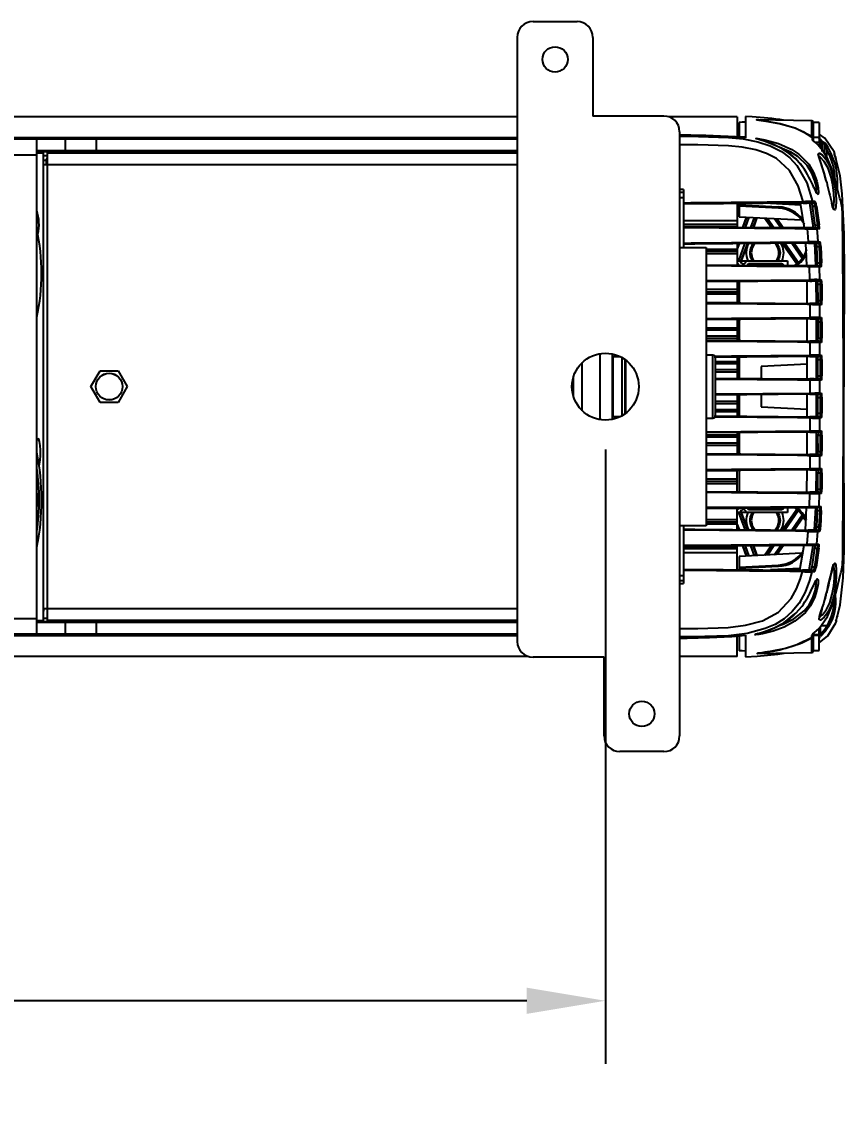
# Model space of a CAD drawing. Header units: inches. Extents: x 2.5 to 102.3, y 2 to 82.2.
# Drawn here: x 74.38 to 80.92, y 36.52 to 45.11 of the extents above; entities that cross this region are included whole.
import ezdxf

# ---------------------------------------------------------------- set-up
doc = ezdxf.new("R2010")
doc.units = ezdxf.units.IN
doc.header["$MEASUREMENT"] = 0
doc.layers.add('DIM', color=1, linetype='Continuous')
doc.styles.add('Arial', font='arial.ttf')
doc.dimstyles.new('ETC EU Metric & ANSI.50 Stacked', dxfattribs={"dimscale": 2.666667, "dimtxt": 0.5, "dimasz": 0.625, "dimexe": 0.5, "dimexo": 0.5, "dimgap": 0.166667, "dimtad": 0, "dimtih": 1, "dimtoh": 1, "dimdec": 0, "dimlfac": 25.4, "dimzin": 4, "dimdsep": 46, "dimtxsty": 'Arial', "dimcen": 0.25, "dimadec": 0, "dimazin": 0, "dimtfac": 0.75, "dimtdec": 0, "dimtofl": 0, "dimtmove": 0, "dimatfit": 3, "dimfxl": 1, "dimtolj": 1, "dimtzin": 0, "dimarcsym": 0})

# ---------------------------------------------------------------- blocks, each defined once
blk = doc.blocks.new('*D2')
at = {"layer": 'Defpoints', "color": 0, "transparency": 16777216}
for p in [(4.4161, 42.2129), (79.0207, 42.2129), (79.0207, 37.3334)]:
    blk.add_point(p, dxfattribs=at)
at = {"layer": 'DIM', "color": 0, "lineweight": -2, "transparency": 16777216}
for p, q in [((4.4161, 41.7129), (4.4161, 36.8334)), ((79.0207, 41.7129), (79.0207, 36.8334)), ((5.0411, 37.3334), (40.2535, 37.3334)), ((78.3957, 37.3334), (43.1834, 37.3334))]:
    blk.add_line(p, q, dxfattribs=at)
at = {"layer": 'DIM', "color": 0, "transparency": 16777216}
for points in [[(5.0411, 37.4376), (5.0411, 37.2293), (4.4161, 37.3334)], [(78.3957, 37.4376), (78.3957, 37.2293), (79.0207, 37.3334)]]:
    blk.add_solid(points, dxfattribs=at)
at = {"layer": 'DIM', "color": 0, "transparency": 16777216, "char_height": 0.5, "attachment_point": 5, "style": 'Arial'}
for s, insert in [('\\A1;1895mm', (41.7184, 37.7554)), ('\\A1;[74.60"]', (41.7184, 36.8463))]:
    blk.add_mtext(s, dxfattribs=dict(at, insert=insert))

msp = doc.modelspace()

# ---------------------------------------------------------------- linework, layer by layer
for p, q in [((78.4457, 45.1129), (78.7957, 45.1129)), ((78.3207, 44.9879), (78.3207, 40.1879)), ((78.9207, 44.9879), (78.9207, 44.3629)), ((78.3207, 44.3564), (5.0308, 44.3564)), ((79.4852, 44.3629), (78.9207, 44.3629)), ((80.0684, 44.3564), (79.5248, 44.3564)), ((80.0684, 44.3564), (80.0684, 44.1927)), ((80.1334, 44.3595), (80.1334, 44.1886)), ((80.1866, 44.3559), (80.1334, 44.3595)), ((80.0834, 44.3125), (80.0834, 44.1936)), ((80.6604, 44.3256), (80.2272, 44.3331)), ((80.6604, 44.2031), (80.6604, 44.3256)), ((80.6702, 44.3156), (80.6702, 44.1682)), ((80.72, 44.3103), (80.6702, 44.3103)), ((80.72, 44.3103), (80.72, 44.1206)), ((5.1161, 44.1927), (78.3207, 44.1927)), ((78.3207, 44.1827), (5.1161, 44.1827)), ((78.3207, 44.1779), (5.1161, 44.1779)), ((74.7315, 44.0879), (74.7315, 44.1779)), ((74.9777, 44.0879), (74.9777, 44.1779)), ((79.6102, 44.2379), (79.6102, 39.4379)), ((80.1334, 44.1886), (80.0834, 44.1946)), ((80.1334, 44.1945), (80.0905, 44.1937)), ((80.72, 44.192), (80.6702, 44.192)), ((80.73, 44.1809), (80.7174, 44.1905)), ((80.73, 44.1074), (80.73, 44.1809)), ((74.5034, 40.2499), (74.5034, 44.1759)), ((80.72, 44.1519), (80.6896, 44.1519)), ((80.72, 44.1602), (80.73, 44.1597)), ((80.73, 44.1396), (80.72, 44.1401)), ((80.72, 44.1336), (80.73, 44.1331)), ((80.7405, 44.1656), (80.7405, 44.081)), ((80.759, 44.1457), (80.759, 44.0674)), ((80.7772, 44.0997), (80.7772, 44.0347)), ((8.9334, 44.0559), (74.5034, 44.0559)), ((74.5034, 44.0704), (74.5567, 44.0704)), ((74.504, 44.0816), (78.2184, 44.0816)), ((74.5073, 44.0879), (78.3207, 44.0879)), ((74.5567, 40.3554), (74.5567, 44.0704)), ((74.5875, 44.0479), (74.5567, 44.0479)), ((74.5776, 44.0104), (74.5567, 44.0104)), ((74.5875, 44.0229), (74.5776, 44.0229)), ((74.5776, 44.0229), (74.5776, 43.9761)), ((74.5875, 40.3554), (74.5875, 44.0704)), ((74.5875, 44.0704), (78.3207, 44.0704)), ((78.2184, 44.0816), (78.2184, 44.0704)), ((78.2184, 44.0811), (78.3207, 44.0811)), ((78.2554, 44.0711), (78.2184, 44.0711)), ((78.2554, 44.0754), (78.3184, 44.0754)), ((78.2554, 44.0704), (78.2554, 44.0754)), ((78.3184, 44.0754), (78.3184, 44.0704)), ((78.3207, 44.0711), (78.3184, 44.0711)), ((78.3207, 43.9761), (74.5567, 43.9761)), ((80.7787, 43.8371), (80.773, 43.8582)), ((79.6414, 43.7782), (79.6102, 43.7782)), ((79.6414, 43.7545), (79.6102, 43.7545)), ((79.6414, 43.7782), (79.6414, 43.3183)), ((79.6414, 43.7129), (79.6102, 43.7129)), ((80.591, 43.6716), (79.6414, 43.6633)), ((80.0684, 43.667), (80.0684, 43.4789)), ((80.0834, 43.6671), (80.0834, 43.5629)), ((80.3313, 43.6693), (80.572, 43.6567)), ((80.6014, 43.4742), (80.5697, 43.6714)), ((80.6604, 43.6706), (80.642, 43.6703)), ((80.642, 43.6703), (80.672, 43.4749)), ((80.6599, 43.6722), (80.6574, 43.6722)), ((80.6784, 43.6709), (80.6604, 43.6706)), ((80.67, 43.6828), (80.6697, 43.6844)), ((80.0834, 43.6571), (80.3969, 43.6407)), ((80.3965, 43.6307), (80.0834, 43.6471)), ((80.6877, 43.4968), (80.6667, 43.6456)), ((80.6667, 43.6456), (80.6883, 43.6456)), ((80.7089, 43.4968), (80.6883, 43.6456)), ((80.6979, 43.6467), (80.7186, 43.4972)), ((79.6414, 43.5329), (80.0684, 43.5329)), ((79.6414, 43.5029), (80.0684, 43.5029)), ((80.0834, 43.5629), (80.5788, 43.5369)), ((80.1115, 43.4785), (80.1411, 43.5599)), ((80.1149, 43.4785), (80.1444, 43.5597)), ((80.1601, 43.5589), (80.1308, 43.4783)), ((80.1771, 43.4779), (80.2057, 43.5565)), ((80.2213, 43.5557), (80.193, 43.4778)), ((80.2247, 43.5555), (80.1964, 43.4778)), ((80.3371, 43.4765), (80.284, 43.5524)), ((80.3411, 43.4765), (80.2881, 43.5522)), ((80.3071, 43.5512), (80.3595, 43.4763)), ((80.4131, 43.4759), (80.3624, 43.5483)), ((80.3814, 43.5473), (80.4315, 43.4757)), ((80.3854, 43.5471), (80.4354, 43.4757)), ((80.6877, 43.4968), (80.7089, 43.4968)), ((80.0684, 43.4829), (79.6414, 43.4829)), ((79.7235, 43.4818), (79.6414, 43.4825)), ((79.7235, 43.4818), (80.3094, 43.4768)), ((80.6248, 43.4741), (80.3094, 43.4768)), ((80.672, 43.4749), (80.6934, 43.4745)), ((80.6909, 43.4735), (80.6934, 43.4734)), ((80.6934, 43.4745), (80.7098, 43.4742)), ((80.7033, 43.4644), (80.7032, 43.4655)), ((80.7195, 43.4652), (80.7032, 43.4655)), ((79.6102, 43.3183), (79.8207, 43.3183)), ((79.8207, 43.3183), (79.8207, 41.1075)), ((80.083, 43.3471), (80.0684, 43.307)), ((80.0684, 43.3469), (80.0684, 43.1789)), ((80.0806, 43.2129), (80.1296, 43.3475)), ((80.1456, 43.3476), (80.0966, 43.2129)), ((80.149, 43.3476), (80.1, 43.2129)), ((80.5403, 43.1864), (80.4257, 43.35)), ((80.5428, 43.1884), (80.4296, 43.3501)), ((80.4478, 43.3502), (80.5541, 43.1983)), ((80.584, 43.2318), (80.5008, 43.3507)), ((80.5189, 43.3508), (80.5931, 43.2449)), ((80.5228, 43.3509), (80.595, 43.2478)), ((80.6198, 43.1741), (80.6118, 43.3517)), ((80.7017, 43.3515), (80.6821, 43.3512)), ((80.6821, 43.3512), (80.69, 43.1744)), ((80.7015, 43.3525), (80.6992, 43.3524)), ((80.7057, 43.197), (80.7006, 43.3262)), ((80.7006, 43.3262), (80.7216, 43.3262)), ((80.7172, 43.3518), (80.7017, 43.3515)), ((80.7116, 43.3622), (80.7115, 43.3631)), ((80.7266, 43.197), (80.7216, 43.3262)), ((80.7314, 43.3262), (80.7364, 43.1968)), ((79.8207, 43.3054), (80.0684, 43.3054)), ((79.8207, 43.2887), (80.0684, 43.2887)), ((80.0684, 43.2687), (79.8207, 43.2687)), ((79.8207, 43.181), (80.3265, 43.1766)), ((80.0684, 43.2129), (80.4684, 43.2129)), ((80.0739, 43.1879), (80.0684, 43.1879)), ((80.0817, 43.1788), (80.0739, 43.1879)), ((80.1569, 43.1879), (80.1484, 43.1782)), ((80.4184, 43.1879), (80.1569, 43.1879)), ((80.642, 43.1739), (80.3265, 43.1766)), ((80.4684, 43.2129), (80.4684, 43.1754)), ((80.6446, 43.0623), (80.6424, 43.1644)), ((80.69, 43.1744), (80.7106, 43.174)), ((80.7057, 43.197), (80.7266, 43.197)), ((80.7082, 43.1733), (80.7105, 43.1733)), ((80.7106, 43.174), (80.7254, 43.1738)), ((80.7181, 43.1636), (80.7203, 43.0627)), ((80.7204, 43.1636), (80.7204, 43.1643)), ((80.7226, 43.062), (80.7226, 43.0627)), ((80.6442, 43.0519), (79.8207, 43.0448)), ((79.8207, 42.9864), (80.0684, 42.9864)), ((80.0684, 43.0469), (80.0684, 42.8788)), ((80.0834, 43.0471), (80.0834, 42.8787)), ((80.6241, 42.874), (80.6225, 43.0518)), ((80.7127, 43.0518), (80.6927, 43.0515)), ((80.6927, 43.0515), (80.6942, 42.8743)), ((80.7098, 42.8974), (80.7089, 43.0266)), ((80.7089, 43.0266), (80.7298, 43.0266)), ((80.7126, 43.0525), (80.7104, 43.0525)), ((80.7271, 43.0521), (80.7127, 43.0518)), ((80.7306, 42.8973), (80.7298, 43.0266)), ((80.7396, 43.0263), (80.7404, 42.897)), ((79.8207, 42.9664), (80.0684, 42.9664)), ((80.0684, 42.9464), (79.8207, 42.9464)), ((80.7098, 42.8974), (80.7306, 42.8973)), ((79.8207, 42.8821), (80.0684, 42.8821)), ((79.8207, 42.881), (80.6459, 42.8739)), ((80.6465, 42.7622), (80.6463, 42.8642)), ((80.6942, 42.8743), (80.7145, 42.8739)), ((80.7122, 42.8733), (80.7144, 42.8732)), ((80.7145, 42.8739), (80.7287, 42.8737)), ((80.7221, 42.8633), (80.7222, 42.7625)), ((80.7243, 42.8633), (80.7243, 42.864)), ((80.6461, 42.7519), (79.8207, 42.7448)), ((80.0684, 42.7466), (80.0684, 42.5802)), ((80.0834, 42.7471), (80.0834, 42.5787)), ((80.6242, 42.574), (80.6243, 42.7518)), ((80.6945, 42.7515), (80.6944, 42.5743)), ((80.7147, 42.7519), (80.6945, 42.7515)), ((80.7097, 42.5977), (80.7099, 42.727)), ((80.7099, 42.727), (80.7307, 42.727)), ((80.7146, 42.7526), (80.7123, 42.7525)), ((80.7286, 42.7521), (80.7147, 42.7519)), ((80.7222, 42.7625), (80.7245, 42.7626)), ((80.7245, 42.7619), (80.7245, 42.7626)), ((80.7245, 42.7619), (80.7384, 42.7621)), ((80.7305, 42.5977), (80.7307, 42.727)), ((80.7405, 42.7267), (80.7403, 42.5975)), ((79.8207, 42.6804), (80.0684, 42.6804)), ((80.0684, 42.6604), (79.8207, 42.6604)), ((79.8207, 42.6154), (80.0684, 42.6154)), ((80.0684, 42.5954), (79.8207, 42.5954)), ((79.8207, 42.581), (80.646, 42.5739)), ((80.6944, 42.5743), (80.7146, 42.5739)), ((80.7097, 42.5977), (80.7305, 42.5977)), ((80.7123, 42.5733), (80.7145, 42.5732)), ((80.7146, 42.5739), (80.7285, 42.5737)), ((80.7244, 42.5632), (80.7244, 42.5639)), ((79.0783, 41.9537), (79.0783, 42.4721)), ((79.8738, 42.463), (79.8207, 42.4639)), ((79.8738, 41.9628), (79.8738, 42.463)), ((80.7244, 42.4619), (80.7244, 42.4626)), ((78.837, 42.0212), (78.837, 42.4046)), ((78.9795, 41.9754), (78.9795, 42.4504)), ((79.0783, 42.4137), (79.0803, 42.4137)), ((79.0803, 42.3937), (79.0783, 42.3937)), ((79.0803, 42.4504), (79.0803, 41.9754)), ((79.1394, 42.4504), (79.0803, 42.4504)), ((79.1505, 42.4445), (79.1505, 41.9813)), ((79.177, 41.9983), (79.177, 42.4275)), ((79.1834, 42.0031), (79.1834, 42.4227)), ((80.646, 42.4519), (79.8929, 42.4454)), ((79.8934, 42.443), (79.8934, 41.9828)), ((79.8934, 42.4137), (80.0684, 42.4137)), ((80.0684, 42.3937), (79.8934, 42.3937)), ((80.0684, 42.446), (80.0684, 42.279)), ((80.0834, 42.4471), (80.0834, 42.2787)), ((80.6241, 42.3921), (80.2584, 42.3729)), ((80.2584, 42.3729), (80.2584, 42.2786)), ((80.6241, 42.274), (80.6241, 42.4518)), ((80.6943, 42.4515), (80.6942, 42.2743)), ((80.7145, 42.4519), (80.6943, 42.4515)), ((80.7094, 42.2981), (80.7095, 42.4274)), ((80.7095, 42.4274), (80.7303, 42.4274)), ((80.7144, 42.4526), (80.7122, 42.4525)), ((80.7283, 42.4521), (80.7145, 42.4519)), ((80.7302, 42.2981), (80.7303, 42.4274)), ((80.7401, 42.4272), (80.74, 42.298)), ((80.9158, 41.977), (80.9163, 42.4388)), ((74.9339, 42.2129), (75.0061, 42.3379)), ((75.0061, 42.3379), (75.1504, 42.3379)), ((75.1504, 42.3379), (75.2226, 42.2129)), ((78.7668, 42.1353), (78.7668, 42.2905)), ((79.0783, 42.3487), (79.0803, 42.3487)), ((79.0803, 42.3287), (79.0783, 42.3287)), ((79.8934, 42.3487), (80.0684, 42.3487)), ((80.0684, 42.3287), (79.8934, 42.3287)), ((80.7094, 42.2981), (80.7302, 42.2981)), ((75.0061, 42.0879), (74.9339, 42.2129)), ((75.2226, 42.2129), (75.1504, 42.0879)), ((79.0803, 42.2487), (79.0783, 42.2487)), ((79.8934, 42.2804), (80.6459, 42.2739)), ((80.6463, 42.162), (80.6463, 42.2639)), ((80.6942, 42.2743), (80.7144, 42.2739)), ((80.7122, 42.2733), (80.7144, 42.2732)), ((80.7144, 42.2739), (80.7282, 42.2737)), ((80.7221, 42.2633), (80.7221, 42.1626)), ((80.7243, 42.2632), (80.7243, 42.2639)), ((79.0783, 42.1771), (79.0803, 42.1771)), ((79.8934, 42.1554), (80.6463, 42.162)), ((80.6459, 42.152), (79.8934, 42.1454)), ((80.0684, 42.1469), (80.0684, 41.9796)), ((80.0834, 42.1471), (80.0834, 41.9787)), ((80.2584, 42.1484), (80.2584, 42.0529)), ((80.6241, 41.9739), (80.6241, 42.1519)), ((80.7144, 42.152), (80.6942, 42.1516)), ((80.6942, 42.1516), (80.6943, 41.9744)), ((80.7094, 42.0016), (80.7094, 42.1278)), ((80.7094, 42.1278), (80.7302, 42.1278)), ((80.7144, 42.1527), (80.7122, 42.1526)), ((80.7282, 42.1522), (80.7144, 42.152)), ((80.7243, 42.162), (80.7243, 42.1627)), ((80.7302, 42.0016), (80.7302, 42.1278)), ((80.74, 42.1279), (80.7401, 42.0018)), ((75.1504, 42.0879), (75.0061, 42.0879)), ((79.0783, 42.0971), (79.0803, 42.0971)), ((79.0803, 42.0771), (79.0783, 42.0771)), ((79.0783, 42.0321), (79.0803, 42.0321)), ((79.8934, 42.0971), (80.0684, 42.0971)), ((80.0684, 42.0771), (79.8934, 42.0771)), ((79.8934, 42.0321), (80.0684, 42.0321)), ((80.2584, 42.0529), (80.6241, 42.0337)), ((79.0803, 42.0121), (79.0783, 42.0121)), ((79.0803, 41.9754), (79.1394, 41.9754)), ((79.8207, 41.9619), (79.8738, 41.9628)), ((79.893, 41.9804), (80.6459, 41.9738)), ((80.0684, 42.0121), (79.8934, 42.0121)), ((80.6464, 41.8617), (80.6464, 41.9637)), ((80.6943, 41.9744), (80.708, 41.9773)), ((80.6943, 41.9744), (80.7145, 41.9741)), ((80.708, 41.9773), (80.7283, 41.9769)), ((80.7094, 42.0016), (80.7302, 42.0016)), ((80.7122, 41.9732), (80.7144, 41.9731)), ((80.7145, 41.9741), (80.7283, 41.9769)), ((80.7221, 41.9632), (80.7221, 41.8625)), ((80.7243, 41.9631), (80.7243, 41.9641)), ((79.8207, 41.8546), (80.6464, 41.8617)), ((80.7244, 41.8618), (80.7244, 41.8626)), ((80.646, 41.8519), (79.8207, 41.8448)), ((79.8207, 41.8304), (80.0684, 41.8304)), ((80.0684, 41.8104), (79.8207, 41.8104)), ((80.0684, 41.8457), (80.0684, 41.6791)), ((80.0834, 41.8471), (80.0834, 41.6787)), ((80.6242, 41.674), (80.6242, 41.8518)), ((80.7145, 41.8519), (80.6943, 41.8515)), ((80.6943, 41.8515), (80.6943, 41.6743)), ((80.7097, 41.6988), (80.7096, 41.8281)), ((80.7096, 41.8281), (80.7304, 41.8281)), ((80.7144, 41.8526), (80.7122, 41.8525)), ((80.7284, 41.8521), (80.7145, 41.8519)), ((80.7305, 41.6988), (80.7304, 41.8281)), ((80.7402, 41.8283), (80.7403, 41.6991)), ((79.8207, 41.7654), (80.0684, 41.7654)), ((80.0684, 41.7454), (79.8207, 41.7454)), ((80.7097, 41.6988), (80.7305, 41.6988)), ((79.8207, 41.681), (80.646, 41.6739)), ((80.6461, 41.5616), (80.6464, 41.6636)), ((80.6943, 41.6743), (80.7145, 41.6739)), ((80.7122, 41.6733), (80.7144, 41.6732)), ((80.7145, 41.6739), (80.7284, 41.6737)), ((80.7221, 41.6633), (80.7218, 41.5625)), ((80.7244, 41.6632), (80.7244, 41.6639)), ((80.6457, 41.5519), (79.8207, 41.5448)), ((80.0684, 41.5437), (79.8207, 41.5437)), ((80.0684, 41.3789), (80.0684, 41.547)), ((80.0834, 41.5471), (80.0834, 41.3787)), ((80.6219, 41.374), (80.6238, 41.5518)), ((80.694, 41.5515), (80.6921, 41.3744)), ((80.7143, 41.5518), (80.694, 41.5515)), ((80.7084, 41.3992), (80.7094, 41.5284)), ((80.7094, 41.5284), (80.7303, 41.5285)), ((80.7142, 41.5526), (80.7119, 41.5525)), ((80.7284, 41.5521), (80.7143, 41.5518)), ((80.7241, 41.5618), (80.7241, 41.5625)), ((80.7292, 41.3992), (80.7303, 41.5285)), ((80.7401, 41.5287), (80.739, 41.3994)), ((79.8207, 41.4794), (80.0684, 41.4794)), ((80.0684, 41.4594), (79.8207, 41.4594)), ((80.0684, 41.4394), (79.8207, 41.4394)), ((79.8207, 41.381), (80.6435, 41.3739)), ((80.6414, 41.2614), (80.644, 41.3635)), ((80.6921, 41.3744), (80.7121, 41.374)), ((80.7084, 41.3992), (80.7292, 41.3992)), ((80.7097, 41.3733), (80.712, 41.3733)), ((80.7121, 41.374), (80.7265, 41.3737)), ((80.7196, 41.3631), (80.7171, 41.2621)), ((80.722, 41.3631), (80.722, 41.3638)), ((80.7171, 41.2621), (80.7194, 41.2622)), ((80.7194, 41.2614), (80.7194, 41.2622)), ((79.8207, 41.2448), (80.641, 41.2519)), ((80.0684, 41.0785), (80.0684, 41.2469)), ((80.0684, 41.2379), (80.0739, 41.2379)), ((80.4684, 41.2129), (80.0684, 41.2129)), ((80.0739, 41.2379), (80.082, 41.247)), ((80.1297, 41.078), (80.0806, 41.2129)), ((80.0966, 41.2129), (80.1457, 41.0778)), ((80.1, 41.2129), (80.1491, 41.0778)), ((80.1487, 41.2476), (80.1569, 41.2379)), ((80.1569, 41.2379), (80.4184, 41.2379)), ((80.4255, 41.0754), (80.5403, 41.2394)), ((80.4293, 41.0753), (80.5428, 41.2374)), ((80.5541, 41.2275), (80.4475, 41.0752)), ((80.4684, 41.2504), (80.4684, 41.2129)), ((80.5005, 41.0747), (80.584, 41.194)), ((80.5931, 41.1809), (80.5187, 41.0746)), ((80.595, 41.178), (80.5225, 41.0745)), ((80.6097, 41.0737), (80.6188, 41.2517)), ((80.689, 41.2514), (80.6801, 41.0742)), ((80.7096, 41.2517), (80.689, 41.2514)), ((80.6991, 41.0992), (80.7047, 41.2288)), ((80.7047, 41.2288), (80.7256, 41.2288)), ((80.7095, 41.2525), (80.7072, 41.2525)), ((80.7245, 41.252), (80.7096, 41.2517)), ((80.72, 41.0992), (80.7256, 41.2288)), ((80.7354, 41.2289), (80.7298, 41.0992)), ((79.8207, 41.1075), (79.6102, 41.1075)), ((79.6414, 41.1075), (79.6414, 40.6476)), ((79.8207, 41.1571), (80.0684, 41.1571)), ((80.0684, 41.1371), (79.8207, 41.1371)), ((80.0684, 41.1204), (79.8207, 41.1204)), ((80.0684, 41.1188), (80.0831, 41.0784)), ((80.6991, 41.0992), (80.72, 41.0992)), ((80.6801, 41.0742), (80.6996, 41.0739)), ((80.697, 41.073), (80.6995, 41.0729)), ((80.6996, 41.0739), (80.7154, 41.0736)), ((80.7094, 41.0622), (80.7095, 41.0631)), ((79.7206, 40.9443), (79.6414, 40.9436)), ((79.6414, 40.9429), (80.0684, 40.9429)), ((80.0684, 40.9229), (79.6414, 40.9229)), ((79.7206, 40.9443), (80.6219, 40.9521)), ((80.0684, 40.7588), (80.0684, 40.9473)), ((80.1411, 40.8659), (80.1114, 40.9477)), ((80.1444, 40.8661), (80.1147, 40.9477)), ((80.1306, 40.9478), (80.1601, 40.8669)), ((80.2057, 40.8693), (80.177, 40.9482)), ((80.1928, 40.9484), (80.2213, 40.8701)), ((80.1962, 40.9484), (80.2247, 40.8703)), ((80.284, 40.8734), (80.3374, 40.9497)), ((80.2881, 40.8736), (80.3413, 40.9497)), ((80.3597, 40.9498), (80.3071, 40.8746)), ((80.3624, 40.8775), (80.4134, 40.9503)), ((80.4318, 40.9505), (80.3814, 40.8785)), ((80.4357, 40.9505), (80.3854, 40.8787)), ((80.5642, 40.7544), (80.5984, 40.952)), ((80.669, 40.9513), (80.6368, 40.7557)), ((80.663, 40.7802), (80.6853, 40.9294)), ((80.6906, 40.9517), (80.669, 40.9513)), ((80.6846, 40.7802), (80.7064, 40.9294)), ((80.6853, 40.9294), (80.7064, 40.9294)), ((80.6906, 40.9528), (80.688, 40.9527)), ((80.7075, 40.952), (80.6906, 40.9517)), ((80.7162, 40.9289), (80.6942, 40.779)), ((80.7003, 40.9606), (80.7004, 40.9617)), ((80.7003, 40.9606), (80.7172, 40.9609)), ((80.0684, 40.8929), (79.6414, 40.8929)), ((80.5788, 40.8889), (80.0834, 40.8629)), ((80.0834, 40.8629), (80.0834, 40.7587)), ((79.6414, 40.7625), (80.5854, 40.7543)), ((80.0834, 40.7787), (80.3965, 40.7951)), ((80.3969, 40.7851), (80.0834, 40.7687)), ((80.5667, 40.7688), (80.3313, 40.7565)), ((80.6368, 40.7557), (80.6551, 40.7554)), ((80.6519, 40.7537), (80.6546, 40.7536)), ((80.6551, 40.7554), (80.6743, 40.755)), ((80.663, 40.7802), (80.6846, 40.7802)), ((80.6643, 40.7413), (80.6647, 40.743)), ((79.6102, 40.7129), (79.6414, 40.7129)), ((79.6102, 40.6713), (79.6414, 40.6713)), ((79.6102, 40.6476), (79.6414, 40.6476)), ((74.5567, 40.4496), (78.3207, 40.4496)), ((74.5567, 40.427), (74.5601, 40.4304)), ((74.5601, 40.4304), (74.5601, 40.4496)), ((8.9334, 40.3699), (74.5034, 40.3699)), ((74.5034, 40.3554), (74.5567, 40.3554)), ((78.2184, 40.3441), (74.504, 40.3441)), ((78.3207, 40.3379), (74.5073, 40.3379)), ((74.5567, 40.3729), (74.5875, 40.3729)), ((78.3207, 40.3554), (74.5875, 40.3554)), ((74.7315, 40.2479), (74.7315, 40.3379)), ((74.9777, 40.2479), (74.9777, 40.3379)), ((78.2184, 40.3554), (78.2184, 40.3441)), ((78.2184, 40.3547), (78.2554, 40.3547)), ((78.2554, 40.3447), (78.2184, 40.3447)), ((78.2554, 40.3554), (78.2554, 40.3379)), ((78.3184, 40.3554), (78.3184, 40.3379)), ((78.3184, 40.3547), (78.3207, 40.3547)), ((78.3207, 40.3447), (78.3184, 40.3447)), ((80.7812, 40.3132), (80.7405, 40.3131)), ((5.1161, 40.2479), (78.3207, 40.2479)), ((5.1161, 40.2431), (78.3207, 40.2431)), ((78.3207, 40.2331), (5.1161, 40.2331)), ((80.0684, 40.0694), (80.0684, 40.2331)), ((80.0834, 40.2319), (80.1334, 40.2383)), ((80.0834, 40.2319), (80.0834, 40.1132)), ((80.1334, 40.2383), (80.1334, 40.0659)), ((80.6602, 40.2158), (80.6602, 40.2368)), ((80.6672, 40.2432), (80.72, 40.2432)), ((80.6702, 40.2531), (80.6702, 40.1102)), ((80.72, 40.2368), (80.6702, 40.2368)), ((80.72, 40.1154), (80.72, 40.2925)), ((80.73, 40.2834), (80.72, 40.2829)), ((80.72, 40.2816), (80.73, 40.2821)), ((80.73, 40.2623), (80.72, 40.2618)), ((80.73, 40.2263), (80.73, 40.3074)), ((80.6604, 40.2145), (80.5863, 40.1778)), ((80.588, 40.186), (80.588, 40.1887)), ((80.6604, 40.1002), (80.6604, 40.2145)), ((80.72, 40.2145), (80.73, 40.2227)), ((78.4061, 40.0694), (5.1161, 40.0694)), ((79.0102, 40.0629), (78.4457, 40.0629)), ((79.0102, 39.4379), (79.0102, 40.0629)), ((80.0684, 40.0694), (79.6102, 40.0694)), ((80.1334, 40.0659), (80.2256, 40.0721)), ((80.2322, 40.0928), (80.6604, 40.1002)), ((80.6702, 40.1154), (80.72, 40.1154)), ((79.4852, 39.3129), (79.1352, 39.3129))]:
    msp.add_line(p, q)
at = {"flags": 128}
for points in [[(80.1334, 44.3133), (80.1084, 44.3129), (80.0834, 44.3125)], [(80.6659, 44.192), (80.664, 44.1934), (80.597, 44.2348), (80.5253, 44.266), (80.4078, 44.3002), (80.2893, 44.3223), (80.2387, 44.3298), (80.2269, 44.3317), (80.2228, 44.3325), (80.2221, 44.333), (80.2242, 44.3332), (80.2255, 44.3332), (80.2267, 44.3332)], [(80.2266, 44.3331), (80.2263, 44.3331), (80.225, 44.3331), (80.2229, 44.333), (80.2236, 44.3325), (80.2277, 44.3317), (80.2396, 44.3298), (80.2952, 44.3218), (80.412, 44.3005), (80.5283, 44.2679), (80.6604, 44.2031)], [(79.6102, 44.2023), (79.682, 44.2017), (79.9995, 44.1919), (80.1163, 44.1804), (80.2314, 44.158), (80.3283, 44.1263), (80.419, 44.0803), (80.4853, 44.0304), (80.5423, 43.97), (80.6221, 43.8309), (80.667, 43.6844)], [(80.0906, 44.1937), (80.1084, 44.194), (80.1334, 44.1944)], [(80.2149, 44.1847), (80.2149, 44.1847), (80.2189, 44.1849), (80.2323, 44.1836), (80.2873, 44.1743), (80.3946, 44.145), (80.5009, 44.097), (80.5581, 44.0586), (80.6356, 43.9795), (80.6745, 43.9134), (80.6991, 43.8462), (80.7104, 43.793), (80.7132, 43.7565), (80.7096, 43.7401)], [(80.5901, 43.9561), (80.5894, 43.957), (80.5308, 44.0244), (80.4766, 44.0699), (80.4185, 44.1069), (80.2767, 44.1656), (80.2477, 44.174), (80.2231, 44.181), (80.2162, 44.1834), (80.2149, 44.1847)], [(80.5895, 43.9571), (80.5701, 43.9819), (80.529, 44.0261), (80.4813, 44.0665), (80.4256, 44.103), (80.3616, 44.1347), (80.2899, 44.1615), (80.2557, 44.1718), (80.233, 44.1782), (80.2219, 44.1815), (80.2195, 44.1823), (80.2195, 44.1824)], [(80.6702, 44.198), (80.67, 44.199), (80.6694, 44.2), (80.6685, 44.2008), (80.6673, 44.2016), (80.6658, 44.2022), (80.6641, 44.2027), (80.6623, 44.203), (80.6604, 44.2031)], [(80.8368, 44.0788), (80.7648, 44.1866), (80.72, 44.2192)], [(80.5914, 43.6825), (80.5525, 43.8091), (80.4841, 43.9304), (80.3808, 44.0243), (80.3011, 44.0654), (80.2158, 44.0937), (80.1081, 44.1151), (79.9987, 44.126), (79.7559, 44.134), (79.6102, 44.1353)], [(80.6958, 43.7535), (80.699, 43.7667), (80.6964, 43.8003), (80.6854, 43.849), (80.6615, 43.9102), (80.6238, 43.9699), (80.5488, 44.0411), (80.4932, 44.0757), (80.4128, 44.1093)], [(80.7076, 44.1348), (80.6933, 44.1488), (80.6662, 44.1716)], [(80.8905, 43.6882), (80.8831, 43.7071), (80.874, 43.7399), (80.8512, 43.8327), (80.8352, 43.8915), (80.8142, 43.9556), (80.7867, 44.0203), (80.7503, 44.0829), (80.7076, 44.1348)], [(80.7546, 44.1492), (80.7502, 44.1546), (80.7405, 44.1656)], [(80.7546, 44.1492), (80.7544, 44.1551), (80.7543, 44.1585)], [(80.759, 44.1368), (80.7579, 44.1434), (80.7546, 44.1492)], [(80.8286, 43.6319), (80.8305, 43.6316), (80.8362, 43.6531), (80.8383, 43.6945), (80.8358, 43.7512), (80.8275, 43.8168), (80.8144, 43.8772), (80.7896, 43.9478), (80.7577, 44.0028), (80.7293, 44.033), (80.7101, 44.044)], [(80.773, 43.8582), (80.7591, 43.9095), (80.7368, 43.9789), (80.7179, 44.0331), (80.712, 44.059), (80.7123, 44.0628), (80.7205, 44.067)], [(80.7735, 43.8583), (80.7729, 43.8606), (80.7587, 43.9118), (80.7437, 43.9596), (80.7296, 44.0007), (80.7202, 44.0283), (80.7157, 44.0453), (80.7151, 44.0511), (80.7149, 44.0508)], [(80.7205, 44.067), (80.7218, 44.0677), (80.7416, 44.0551), (80.7707, 44.0213), (80.8034, 43.9606), (80.8287, 43.8833), (80.842, 43.8178), (80.8503, 43.7468), (80.8529, 43.6856), (80.8508, 43.6411), (80.8451, 43.618), (80.8441, 43.6182)], [(80.8383, 44.0665), (80.8407, 44.0661), (80.8417, 44.066)], [(80.8397, 44.0607), (80.8396, 44.0618), (80.8383, 44.0665)], [(80.8514, 44.0256), (80.8498, 44.0302), (80.8448, 44.045), (80.8413, 44.055), (80.8398, 44.0598), (80.8394, 44.0612), (80.8395, 44.0611)], [(80.9163, 42.4388), (80.9164, 42.4682), (80.919, 43.1069), (80.918, 43.426), (80.9026, 43.7445), (80.8853, 43.8868), (80.8513, 44.0256)], [(79.6414, 43.6742), (79.7005, 43.6747), (80.02, 43.6775), (80.5914, 43.6825)], [(80.667, 43.6844), (80.6682, 43.6844), (80.6697, 43.6844)], [(80.8441, 43.6182), (80.8365, 43.6192), (80.8255, 43.6451), (80.8186, 43.6708)], [(80.8333, 43.6271), (80.8338, 43.6268), (80.8312, 43.6316), (80.8259, 43.6457), (80.8186, 43.6707)], [(80.6252, 43.4648), (80.6053, 43.4649), (80.5254, 43.4656), (80.2058, 43.4684), (79.6414, 43.4733)], [(80.6336, 43.3624), (80.6278, 43.4379), (80.6252, 43.4648)], [(80.7008, 43.4645), (80.7031, 43.4398), (80.7091, 43.3631)], [(80.7033, 43.4644), (80.7021, 43.4644), (80.7008, 43.4645)], [(79.6414, 43.3539), (79.7017, 43.3544), (80.0213, 43.3571), (80.6336, 43.3624)], [(80.6331, 43.3518), (79.7319, 43.344), (79.6414, 43.3432)], [(80.2063, 43.3489), (80.1857, 43.3152), (80.1782, 43.2754)], [(80.3829, 43.3497), (80.4014, 43.3165), (80.4086, 43.2754)], [(80.4384, 43.2754), (80.4311, 43.3218), (80.4178, 43.3514)], [(80.7091, 43.3631), (80.7101, 43.3631), (80.7115, 43.3631)], [(80.7116, 43.3622), (80.7127, 43.3622), (80.7172, 43.3623), (80.727, 43.3624)], [(80.1782, 43.2754), (80.1857, 43.2356), (80.1976, 43.2129)], [(80.4086, 43.2754), (80.4014, 43.2343), (80.3911, 43.2129)], [(80.4248, 43.2129), (80.4311, 43.229), (80.4384, 43.2754)], [(80.6424, 43.1644), (80.6224, 43.1646), (80.223, 43.168), (79.8207, 43.1715)], [(80.7204, 43.1636), (80.7194, 43.1636), (80.7181, 43.1636)], [(80.7352, 43.1641), (80.734, 43.1641), (80.7293, 43.1642), (80.7204, 43.1643)], [(79.8207, 43.0552), (80.0221, 43.0569), (80.6446, 43.0623)], [(80.7203, 43.0627), (80.7213, 43.0627), (80.7226, 43.0627)], [(80.7226, 43.062), (80.7236, 43.062), (80.7279, 43.0621), (80.737, 43.0622)], [(80.6463, 42.8642), (80.6264, 42.8644), (80.2269, 42.8678), (79.8207, 42.8713)], [(80.7243, 42.8633), (80.7233, 42.8633), (80.7221, 42.8633)], [(80.7385, 42.8637), (80.7373, 42.8638), (80.7328, 42.8638), (80.7243, 42.864)], [(79.8207, 42.755), (80.0226, 42.7568), (80.6465, 42.7622)], [(80.6465, 42.5641), (80.6265, 42.5642), (80.5466, 42.5649), (80.227, 42.5677), (79.8207, 42.5712)], [(80.6464, 42.462), (80.6464, 42.4666), (80.6465, 42.5641)], [(80.7222, 42.5633), (80.7221, 42.4657), (80.7221, 42.4625)], [(80.7244, 42.5632), (80.7234, 42.5633), (80.7222, 42.5633)], [(80.7383, 42.5637), (80.7371, 42.5637), (80.7327, 42.5638), (80.7244, 42.5639)], [(78.9795, 42.4504), (78.9801, 42.4699), (78.9805, 42.4753)], [(79.0803, 42.4504), (79.0796, 42.4699), (79.0795, 42.4718)], [(79.8886, 42.4555), (80.0229, 42.4566), (80.6464, 42.462)], [(80.7221, 42.4625), (80.7231, 42.4625), (80.7244, 42.4626)], [(80.7244, 42.4619), (80.7254, 42.4619), (80.7294, 42.4619), (80.7381, 42.4621)], [(80.6463, 42.2639), (80.6264, 42.2641), (80.5465, 42.2648), (80.2269, 42.2675), (79.8934, 42.2704)], [(80.7243, 42.2632), (80.7233, 42.2633), (80.7221, 42.2633)], [(80.738, 42.2637), (80.7369, 42.2637), (80.7325, 42.2638), (80.7243, 42.2639)], [(80.7221, 42.1626), (80.723, 42.1626), (80.7243, 42.1627)], [(80.7243, 42.162), (80.7253, 42.162), (80.7293, 42.162), (80.738, 42.1622)], [(78.9805, 41.9505), (78.9801, 41.9559), (78.9795, 41.9754)], [(79.0795, 41.954), (79.0796, 41.9559), (79.0803, 41.9754)], [(80.6464, 41.9637), (80.6264, 41.9638), (80.5465, 41.9645), (80.227, 41.9673), (79.8888, 41.9703)], [(80.7243, 41.9631), (80.7233, 41.9632), (80.7221, 41.9632)], [(80.8638, 40.3908), (80.8844, 40.4788), (80.9105, 40.6937), (80.918, 40.9108), (80.9181, 41.1281), (80.9161, 41.7669), (80.9158, 41.977)], [(80.7221, 41.8625), (80.7231, 41.8625), (80.7244, 41.8626)], [(80.7244, 41.8618), (80.7254, 41.8619), (80.7294, 41.8619), (80.7382, 41.8621)], [(74.5231, 41.5901), (74.5249, 41.5971), (74.5297, 41.6277), (74.5323, 41.6662), (74.5323, 41.7076), (74.5297, 41.7461), (74.5249, 41.7767), (74.5185, 41.7951), (74.5113, 41.7989), (74.5044, 41.7876), (74.5034, 41.7845)], [(80.6464, 41.6636), (80.6264, 41.6638), (80.5466, 41.6645), (80.227, 41.6672), (79.8207, 41.6708)], [(80.7244, 41.6632), (80.7234, 41.6632), (80.7221, 41.6633)], [(80.7382, 41.6637), (80.7371, 41.6637), (80.7326, 41.6638), (80.7244, 41.6639)], [(79.8207, 41.5545), (80.0224, 41.5562), (80.6461, 41.5616)], [(80.7218, 41.5625), (80.7228, 41.5625), (80.7241, 41.5625)], [(80.7241, 41.5618), (80.7251, 41.5618), (80.7293, 41.5619), (80.7382, 41.562)], [(80.644, 41.3635), (80.624, 41.3636), (80.5441, 41.3643), (80.2246, 41.3671), (79.8207, 41.3706)], [(80.722, 41.3631), (80.7209, 41.3631), (80.7196, 41.3631)], [(80.7363, 41.3636), (80.7351, 41.3636), (80.7305, 41.3637), (80.722, 41.3638)], [(79.8207, 41.2543), (80.0218, 41.256), (80.6414, 41.2614)], [(80.7194, 41.2614), (80.7205, 41.2614), (80.7248, 41.2615), (80.7343, 41.2617)], [(80.1976, 41.2129), (80.1857, 41.1902), (80.1782, 41.1504)], [(80.3911, 41.2129), (80.4014, 41.1915), (80.4086, 41.1504)], [(80.4384, 41.1504), (80.4311, 41.1968), (80.4248, 41.2129)], [(80.1782, 41.1504), (80.1857, 41.1106), (80.2066, 41.0765)], [(80.4086, 41.1504), (80.4014, 41.1093), (80.3817, 41.0746)], [(80.4176, 41.0742), (80.4311, 41.104), (80.4384, 41.1504)], [(79.6414, 41.0822), (79.7298, 41.0815), (80.631, 41.0736)], [(80.6314, 41.063), (80.6115, 41.0631), (80.5316, 41.0638), (80.212, 41.0666), (79.6414, 41.0716)], [(80.6223, 40.9614), (80.6227, 40.9649), (80.6314, 41.063)], [(80.7069, 41.0622), (80.6979, 40.9617), (80.6979, 40.9616)], [(80.7094, 41.0622), (80.7083, 41.0622), (80.7069, 41.0622)], [(80.7252, 41.0629), (80.7239, 41.0629), (80.7188, 41.063), (80.7095, 41.0631)], [(79.6414, 40.9528), (79.7013, 40.9534), (80.0209, 40.9562), (80.6223, 40.9614)], [(80.6979, 40.9616), (80.699, 40.9617), (80.7004, 40.9617)], [(79.6102, 40.2904), (79.7551, 40.2916), (79.9969, 40.2999), (80.1344, 40.3164), (80.2678, 40.3525), (80.3965, 40.4216), (80.4974, 40.5284), (80.5398, 40.6057), (80.5707, 40.6886), (80.5858, 40.7434)], [(80.6615, 40.7413), (80.6426, 40.6724), (80.6074, 40.5795), (80.5591, 40.493), (80.5046, 40.4259), (80.4397, 40.3687), (80.3682, 40.3242), (80.2911, 40.2902), (80.1467, 40.2517), (79.998, 40.2341), (79.719, 40.2249), (79.6102, 40.224)], [(80.5858, 40.7434), (80.5658, 40.7435), (80.4859, 40.7442), (80.1664, 40.747), (79.6414, 40.7516)], [(80.6643, 40.7413), (80.663, 40.7413), (80.6615, 40.7413)], [(80.7159, 40.3825), (80.7179, 40.3817), (80.7466, 40.4009), (80.7776, 40.4411), (80.8037, 40.496), (80.8231, 40.5629), (80.8347, 40.6308), (80.8399, 40.6947), (80.84, 40.7477), (80.836, 40.7831), (80.829, 40.7959)], [(80.7812, 40.5887), (80.7915, 40.6334), (80.8076, 40.7054), (80.8215, 40.7626), (80.8334, 40.7989), (80.8433, 40.8104), (80.8506, 40.7961), (80.8546, 40.758), (80.8545, 40.7009), (80.8492, 40.6318), (80.8375, 40.5583), (80.8177, 40.4853), (80.7911, 40.4248), (80.7592, 40.38), (80.7297, 40.3582), (80.7191, 40.3625), (80.7215, 40.3852), (80.7334, 40.4232), (80.752, 40.4806), (80.7727, 40.5548), (80.7812, 40.5887)], [(80.7079, 40.6806), (80.7104, 40.6772), (80.7101, 40.6452), (80.7015, 40.595), (80.6825, 40.5345), (80.6512, 40.4724), (80.6103, 40.4188), (80.5264, 40.3484), (80.4417, 40.3028), (80.3537, 40.2706), (80.27, 40.25), (80.2399, 40.2446), (80.2145, 40.2413), (80.2078, 40.2411), (80.2067, 40.242)], [(80.3943, 40.3127), (80.4341, 40.3262), (80.518, 40.3679), (80.5994, 40.4313), (80.6389, 40.4796), (80.6692, 40.5357), (80.6877, 40.5909), (80.696, 40.637), (80.6962, 40.6665), (80.6906, 40.6736)], [(80.6616, 40.6058), (80.672, 40.6277), (80.6916, 40.6691), (80.7041, 40.6859), (80.7079, 40.6806)], [(80.6619, 40.6056), (80.6712, 40.6255), (80.6849, 40.655), (80.6935, 40.6714), (80.6972, 40.6767), (80.6967, 40.6764)], [(80.7183, 40.291), (80.7853, 40.3854), (80.8268, 40.4871), (80.8555, 40.5914), (80.8765, 40.6818), (80.8915, 40.734), (80.8934, 40.7379)], [(80.2067, 40.242), (80.2108, 40.2437), (80.2251, 40.2481), (80.2858, 40.2665), (80.3622, 40.2963), (80.4378, 40.3367), (80.5263, 40.4073)], [(80.5263, 40.4073), (80.5342, 40.4136), (80.583, 40.4698)], [(80.72, 40.1776), (80.7888, 40.2317), (80.8518, 40.336)], [(80.73, 40.2464), (80.756, 40.2758), (80.7812, 40.3132)], [(80.7812, 40.3132), (80.7816, 40.3131), (80.7817, 40.313)], [(80.8526, 40.3493), (80.8537, 40.3539), (80.8539, 40.3558)], [(80.8561, 40.3489), (80.8536, 40.3492), (80.8526, 40.3493)], [(80.8536, 40.3551), (80.8536, 40.3551), (80.8537, 40.3557), (80.8542, 40.3578), (80.8557, 40.3631), (80.8584, 40.3726), (80.8624, 40.3859), (80.8638, 40.3908)], [(80.6655, 40.2244), (80.6656, 40.2272), (80.6658, 40.2395), (80.6659, 40.2462)], [(80.6659, 40.2462), (80.6819, 40.2581), (80.7183, 40.291)], [(80.7937, 40.3061), (80.767, 40.2665), (80.73, 40.2263)], [(80.5863, 40.1778), (80.5671, 40.1683), (80.4502, 40.1322), (80.3294, 40.1084), (80.2885, 40.1022), (80.2623, 40.0985), (80.2391, 40.0952), (80.2318, 40.0941), (80.2283, 40.0933), (80.2277, 40.0931), (80.2285, 40.0928), (80.2289, 40.0928), (80.2316, 40.0928)], [(80.6702, 40.2199), (80.67, 40.2188), (80.6694, 40.2178), (80.6685, 40.2169), (80.6673, 40.2161), (80.6658, 40.2154), (80.6641, 40.2149), (80.6623, 40.2146), (80.6604, 40.2145)], [(80.1334, 40.1123), (80.1084, 40.1127), (80.0834, 40.1132)], [(80.2256, 40.0721), (80.3895, 40.0872), (80.442, 40.0964)], [(80.2478, 40.0936), (80.2437, 40.0932), (80.2319, 40.0927), (80.2281, 40.0927), (80.227, 40.0931), (80.2276, 40.0933), (80.231, 40.0941), (80.2382, 40.0953), (80.2614, 40.0987), (80.28, 40.1014)]]:
    msp.add_lwpolyline(points, dxfattribs=at)
for centre, radius in [((78.6207, 44.8129), 0.1005), ((79.0207, 42.2129), 0.2655), ((75.0783, 42.2129), 0.1065), ((75.0783, 42.2129), 0.106), ((79.3102, 39.6129), 0.1005)]:
    msp.add_circle(centre, radius)
for centre, radius, start, end in [((78.4457, 44.9879), 0.125, 90, 180), ((78.7957, 44.9879), 0.125, 0, 90), ((79.4852, 44.2379), 0.125, 0, 90), ((80.0934, 42.284), 2.0741, 80.48156, 87.42471), ((80.2223, 44.094), 0.2392, 85.65325, 88.96402), ((80.6602, 44.3156), 0.01, 0, 89), ((79.5561, 35.8526), 8.3586, 86.38298, 89.62939), ((80.7187, 44.2251), 0.0624, 200.71016, 212.09547), ((72.1238, 44.0504), 8.5433, 0.81274, 0.94985), ((80.6603, 44.1838), 0.00989, 0.10599, 55.78801), ((80.8172, 44.2427), 0.1087, 216.6821, 225.15663), ((80.6578, 44.0451), 0.1489, 24.97927, 49.57837), ((80.7392, 44.1457), 0.0198, 0.04967, 40.04537), ((80.5965, 44.0547), 0.1862, 13.96012, 29.25668), ((80.8699, 43.9461), 0.1794, 115.4816, 121.11326), ((80.32, 43.8397), 0.526, 1.39097, 29.62178), ((80.2956, 43.8288), 0.5702, 355.23772, 29.3193), ((80.802, 44.0582), 0.0406, 350.82851, 32.9058), ((80.7788, 44.0489), 0.0652, 15.25498, 27.30537), ((81.2087, 44.1624), 0.3826, 194.52411, 200.94983), ((80.8232, 44.0583), 0.02, 343.0451, 22.66123), ((79.8871, 43.4716), 0.8538, 22.3433, 34.57674), ((91.3861, 46.2942), 10.8883, 193.04212, 193.9423), ((80.8006, 43.8309), 0.1285, 195.6936, 224.96741), ((80.902, 43.8771), 0.2391, 199.76213, 212.38045), ((80.5382, 43.6791), 0.0533, 351.8249, 3.5999), ((80.2728, 82.0279), 38.3577, 270.47521, 270.5744), ((80.6745, 41.8991), 1.7853, 90.24154, 92.66882), ((80.6573, 43.6822), 0.01, 270.57648, 12.97056), ((80.6598, 43.6823), 0.0101, 270.41081, 12.49654), ((80.59, 43.6381), 0.0771, 5.5912, 24.91397), ((80.6602, 43.6806), 0.0101, 270.86333, 12.4379), ((80.8509, 29.5871), 14.0969, 90.66227, 90.73521), ((80.6782, 43.6809), 0.00999, 271.0745, 12.33137), ((80.6247, 43.6354), 0.0643, 9.09604, 33.46217), ((80.5655, 43.6301), 0.1334, 7.16757, 23.37933), ((80.3873, 43.5705), 0.5168, 0.32999, 13.16737), ((74.1571, 43.5007), 0.3639, 347.73088, 17.84677), ((80.5365, 43.6308), 0.14, 175.96237, 180.05397), ((80.3834, 43.381), 0.25, 28.86375, 87), ((80.3833, 43.381), 0.26, 36.66298, 87), ((80.698, 43.604), 0.0427, 90.15426, 103.1872), ((80.5967, 43.4829), 0.0921, 354.83223, 8.71939), ((80.7157, 43.4512), 0.0461, 86.38484, 98.53168), ((80.6572, 43.4835), 0.0534, 350.02201, 14.47303), ((80.6314, 43.4787), 0.0891, 351.23974, 11.97943), ((-53.9496, 42.1334), 134.8614, 359.455797, 0.611802), ((72.9136, 43.1129), 1.6275, 347.65394, 12.34606), ((80.5811, 43.4673), 0.0442, 356.65981, 8.72162), ((80.2581, -0.6265), 44.1021, 89.43764, 89.52357), ((80.6513, 40.4675), 2.9974, 89.05357, 90.49772), ((80.6908, 43.4635), 0.00999, 5.79647, 89.45063), ((80.6932, 43.4645), 0.00997, 5.67216, 89.08821), ((80.6933, 43.4634), 0.00998, 5.66569, 89.60801), ((80.7096, 43.4642), 0.00999, 5.38653, 88.93156), ((80.2884, 43.2754), 0.15, 150.51601, 204.62432), ((80.2884, 43.2754), 0.1202, 141.92152, 211.33652), ((80.2884, 43.2754), 0.1102, 325.45384, 43.06945), ((80.5819, 43.3592), 0.0518, 351.75343, 3.54365), ((80.3202, 81.5002), 38.1497, 270.46997, 270.56919), ((80.6924, 40.9622), 2.4009, 89.60203, 91.40383), ((80.6125, 43.3284), 0.0882, 358.55127, 15.15106), ((80.6991, 43.3624), 0.01, 270.56274, 3.99329), ((80.7015, 43.3625), 0.01, 270.46851, 3.65383), ((80.7015, 43.3616), 0.01, 270.93477, 3.65573), ((80.717, 43.3618), 0.00999, 271.03376, 3.75014), ((80.6522, 43.3275), 0.0693, 358.91464, 20.53271), ((80.7264, 43.2744), 0.052, 84.55089, 95.35126), ((80.576, 43.3257), 0.1553, 0.15399, 13.66749), ((80.3834, 43.381), 0.25, 303.51193, 341.43104), ((80.3833, 43.381), 0.26, 305.60724, 335.29086), ((80.1154, 43.2129), 0.0235, 180, 0), ((80.4192, 43.165), 0.0229, 27.77843, 92.0092), ((80.5972, 43.1671), 0.0453, 356.59428, 8.66208), ((80.2855, 0.2138), 42.9616, 89.43627, 89.52455), ((80.6383, 39.1409), 4.0235, 88.86379, 89.94122), ((80.5989, 43.1893), 0.1071, 351.84512, 4.11379), ((80.7081, 43.1633), 0.01, 1.72471, 89.44898), ((80.7104, 43.1633), 0.00999, 1.62655, 89.60388), ((80.7104, 43.1641), 0.00999, 1.63878, 89.05956), ((80.6638, 43.1886), 0.0634, 346.51826, 7.65041), ((80.7252, 43.1638), 0.00999, 1.53477, 88.92994), ((80.7305, 43.1389), 0.0582, 84.12605, 93.79141), ((80.6318, 43.1842), 0.1054, 348.98279, 6.88304), ((80.594, 43.0592), 0.0507, 351.69792, 3.50817), ((80.6986, 39.6295), 3.4333, 89.63888, 90.90156), ((80.7103, 43.0625), 0.00999, 270.52395, 1.10498), ((80.7125, 43.0626), 0.01, 270.45832, 0.83533), ((80.7126, 43.0618), 0.01, 270.92455, 0.84651), ((80.727, 43.0621), 0.01, 271.05886, 0.95869), ((80.573, 43.0322), 0.1666, 357.96787, 10.36429), ((80.3316, 81.1642), 38.1136, 270.46992, 270.56944), ((80.6167, 43.0326), 0.0924, 356.31908, 11.96322), ((80.6559, 43.0319), 0.074, 355.92543, 15.8245), ((80.7327, 42.9572), 0.0695, 84.32996, 92.42762), ((80.594, 42.8922), 0.1159, 350.9685, 2.52967), ((80.661, 42.891), 0.0698, 345.61661, 5.16762), ((80.7331, 42.8152), 0.0822, 84.87877, 91.72457), ((80.6255, 42.8869), 0.1153, 348.408, 5.04418), ((80.5997, 42.8669), 0.0468, 356.63071, 8.53065), ((80.2918, 0.1772), 42.6981, 89.43586, 89.52476), ((80.6173, 37.0137), 5.8506, 88.97354, 89.71506), ((80.7121, 42.8633), 0.00999, 0.25601, 89.47393), ((80.7144, 42.8633), 0.00999, 0.19432, 89.60605), ((80.7143, 42.8639), 0.01, 0.25273, 89.06592), ((80.7285, 42.8637), 0.00999, 0.18086, 88.94646), ((80.5964, 42.7592), 0.0503, 351.70067, 3.42829), ((80.3339, 80.8202), 38.0696, 270.46983, 270.56954), ((80.7113, 37.0464), 5.7161, 89.89059, 90.64956), ((80.6169, 42.734), 0.0933, 355.67378, 10.94691), ((80.7123, 42.7625), 0.00999, 270.52506, 0.137), ((80.7145, 42.7626), 0.01, 270.46976, 359.94698), ((80.7145, 42.7619), 0.01, 270.92986, 359.99535), ((80.7284, 42.7621), 0.00999, 271.05296, 0.1029), ((80.6549, 42.7334), 0.076, 355.15315, 14.2284), ((80.7328, 42.6181), 0.1089, 85.93841, 91.1045), ((80.5672, 42.7344), 0.1735, 357.47184, 9.19535), ((80.5991, 42.5669), 0.0474, 356.58113, 8.50084), ((80.2933, 0.0369), 42.5384, 89.43573, 89.52497), ((80.5807, 32.2922), 10.272, 89.21081, 89.63319), ((80.5896, 42.593), 0.1202, 350.92325, 2.24286), ((80.7122, 42.5633), 0.01, 359.99012, 89.45927), ((80.7144, 42.5632), 0.01, 359.9963, 89.58282), ((80.7144, 42.5639), 0.01, 0.00564, 89.06319), ((80.6569, 42.5918), 0.0739, 345.78947, 4.55511), ((80.7283, 42.5637), 0.01, 359.96935, 88.91783), ((80.7325, 42.4527), 0.145, 86.91957, 90.79593), ((80.6183, 42.5879), 0.1224, 348.61256, 4.52418), ((79.8734, 42.443), 0.02, 0, 89), ((80.5976, 42.4591), 0.0489, 351.59102, 3.46741), ((80.784, 26.9476), 15.5151, 90.22848, 90.50812), ((80.7121, 42.4625), 0.00999, 270.52201, 0.04341), ((80.7143, 42.4626), 0.01, 270.47754, 359.87253), ((80.7143, 42.4619), 0.01, 270.96991, 359.88982), ((80.7281, 42.4621), 0.00999, 271.02775, 0.05923), ((80.5667, 42.4348), 0.1736, 357.52198, 9.06164), ((80.3344, 80.4578), 38.0072, 270.46976, 270.56964), ((80.6179, 42.4343), 0.0918, 355.64254, 10.92389), ((80.6541, 42.4336), 0.0764, 355.28862, 13.9746), ((80.7323, 42.1676), 0.2597, 88.28105, 90.4451), ((80.5879, 42.2931), 0.1216, 350.97859, 2.33358), ((80.6543, 42.2921), 0.0761, 346.03722, 4.51618), ((80.7322, 41.6436), 0.6544, 89.31023, 90.16901), ((80.6134, 42.2882), 0.1271, 348.86672, 4.41912), ((80.5979, 42.2668), 0.0485, 356.6012, 8.40922), ((80.2908, -0.5229), 42.7982, 89.43597, 89.52467), ((80.3811, 5.5447), 36.7202, 89.46802, 89.58618), ((80.7121, 42.2633), 0.00999, 359.9587, 89.48093), ((80.7143, 42.2639), 0.01, 0.0533, 89.06206), ((80.7143, 42.2632), 0.01, 0.03757, 89.58761), ((80.728, 42.2637), 0.00999, 359.91724, 88.97645), ((80.5979, 42.1591), 0.0485, 351.59083, 3.39878), ((80.334, 79.7626), 37.6119, 270.47514, 270.57607), ((80.4856, 66.0133), 23.8518, 270.38618, 270.56807), ((80.6203, 42.1347), 0.0893, 355.57209, 11.04883), ((80.7121, 42.1626), 0.00999, 270.53003, 0.05029), ((80.7143, 42.1627), 0.01, 270.44619, 359.94725), ((80.7143, 42.162), 0.01, 270.93289, 359.97061), ((80.728, 42.1622), 0.00999, 271.02961, 0.06053), ((80.6546, 42.1339), 0.0759, 355.41884, 13.96204), ((80.7323, 42.782), 0.6541, 269.81263, 270.67183), ((80.5678, 42.1351), 0.1723, 357.60903, 9.05826), ((79.8734, 41.9828), 0.02, 271, 0), ((80.5975, 41.9666), 0.0489, 356.53259, 8.40897), ((80.2918, -0.2429), 42.2182, 89.42943, 89.51935), ((80.84, 65.7828), 23.8199, 269.53431, 269.71645), ((80.5837, 41.9966), 0.1258, 351.17088, 2.30492), ((80.7121, 41.9632), 0.01, 359.95625, 89.4694), ((80.7143, 41.9631), 0.01, 0.06193, 89.57771), ((80.7143, 41.9641), 0.01, 0.06837, 89.08358), ((80.8182, 41.5407), 0.4337, 100.64848, 102.50175), ((80.6507, 41.9956), 0.0798, 346.45367, 4.34549), ((80.7281, 41.9669), 0.00999, 359.95769, 88.94125), ((80.7323, 42.2657), 0.2641, 269.54399, 271.67225), ((80.6063, 41.9919), 0.1341, 349.25469, 4.20616), ((80.5994, 41.8589), 0.0471, 351.45529, 3.46274), ((80.6166, 48.5824), 6.7207, 270.25413, 270.89971), ((80.7121, 41.8625), 0.00999, 270.50818, 0.03402), ((80.7144, 41.8626), 0.01, 270.45798, 359.95303), ((80.7144, 41.8619), 0.01, 270.95793, 359.96357), ((80.7282, 41.8621), 0.00999, 271.03265, 0.06253), ((80.5693, 41.8351), 0.1711, 357.72686, 9.08913), ((80.3352, 79.7659), 37.9153, 270.46962, 270.56974), ((80.6241, 41.8349), 0.0857, 355.44746, 11.34164), ((80.6552, 41.8339), 0.0754, 355.60225, 13.98715), ((80.7324, 41.9731), 0.1451, 269.18393, 273.05947), ((72.6153, 41.3129), 1.9263, 348.5747, 11.4253), ((80.588, 41.6935), 0.1218, 350.818, 2.49541), ((80.6514, 41.6927), 0.0793, 346.13567, 4.4176), ((80.7327, 41.8076), 0.1088, 268.85727, 274.02447), ((80.607, 41.6891), 0.1337, 349.02663, 4.26021), ((80.5973, 41.6667), 0.0492, 356.44335, 8.42771), ((80.2901, -1.2164), 42.8917, 89.43606, 89.52456), ((80.7264, 50.4197), 8.7565, 269.4769, 269.97235), ((80.7121, 41.6633), 0.01, 359.8311, 89.46701), ((80.7144, 41.6632), 0.01, 359.99774, 89.57252), ((80.7144, 41.6639), 0.01, 0.00481, 89.05742), ((80.7282, 41.6637), 0.00999, 359.82549, 88.97648), ((72.8761, 41.3129), 1.6466, 351.21189, 8.78811), ((80.5998, 41.5589), 0.0464, 351.39403, 3.38915), ((80.3349, 79.4828), 37.9322, 270.46947, 270.56953), ((80.6407, 45.3989), 3.8373, 270.08095, 271.21145), ((80.6284, 41.5357), 0.0814, 354.91551, 11.40366), ((80.7118, 41.5625), 0.00999, 270.51149, 359.68673), ((80.7141, 41.5625), 0.00999, 270.43488, 359.69377), ((80.7141, 41.5618), 0.00999, 270.92833, 359.68204), ((80.7282, 41.5621), 0.00999, 271.04371, 359.76609), ((80.6581, 41.5347), 0.0725, 355.08021, 13.91139), ((80.7328, 41.6106), 0.0822, 268.20359, 275.05098), ((80.5757, 41.5363), 0.1645, 357.3757, 9.0119), ((73.0706, 41.3129), 1.4356, 356.44141, 3.55859), ((80.5944, 41.3666), 0.0497, 356.36562, 8.42832), ((80.2905, -1.2145), 42.5899, 89.43601, 89.52506), ((80.7088, 46.6468), 5.2837, 269.29745, 270.11787), ((80.5906, 41.3953), 0.1179, 349.61724, 1.86227), ((80.7096, 41.3633), 0.00999, 358.73334, 89.47259), ((80.7119, 41.3632), 0.01, 358.97606, 89.57046), ((80.7119, 41.364), 0.01, 359.00456, 89.03772), ((80.6509, 41.3946), 0.0784, 344.58063, 3.3506), ((80.7263, 41.3638), 0.00999, 358.89424, 88.93284), ((80.7323, 41.4687), 0.0695, 267.46395, 275.55237), ((80.6076, 41.3913), 0.1317, 347.86002, 3.56749), ((80.3834, 41.0448), 0.25, 22.48388, 57.80371), ((80.3833, 41.0448), 0.26, 24.67375, 53.90894), ((80.596, 41.2587), 0.0455, 351.33898, 3.34827), ((80.6531, 43.9078), 2.6465, 269.74698, 271.38485), ((80.7071, 41.2625), 0.01, 270.53598, 358.04333), ((80.7095, 41.2625), 0.00999, 270.42216, 358.13635), ((80.7094, 41.2617), 0.00998, 270.92208, 358.14043), ((80.7244, 41.262), 0.00999, 271.0626, 358.31405), ((80.5841, 41.2403), 0.1517, 355.70407, 8.10373), ((80.1154, 41.2129), 0.0235, 0, 180), ((80.2884, 41.1504), 0.15, 155.37568, 209.29608), ((80.2884, 41.1504), 0.1202, 148.66348, 217.89262), ((80.2884, 41.1504), 0.1102, 317.37911, 34.54616), ((80.4195, 41.2609), 0.023, 267.32803, 332.17314), ((80.3287, 79.3331), 38.0825, 270.46983, 270.56942), ((80.6321, 41.2379), 0.0732, 352.84194, 10.82597), ((80.6597, 41.2373), 0.0664, 352.61574, 12.75691), ((80.7297, 41.2869), 0.0582, 266.01897, 275.67192), ((80.5914, 41.1), 0.1076, 345.99514, 359.57246), ((80.6471, 41.0992), 0.073, 339.51625, 0.05531), ((80.7251, 41.1511), 0.0521, 264.38492, 275.15221), ((80.6077, 41.0963), 0.1221, 344.13428, 1.34838), ((80.5797, 41.0662), 0.0518, 356.45643, 8.24637), ((80.2717, -1.7132), 42.7883, 89.43037, 89.51882), ((80.7056, 44.768), 3.7058, 268.85258, 270.0197), ((80.697, 41.063), 0.00999, 355.53953, 89.45758), ((80.6994, 41.0629), 0.01, 355.93006, 89.5686), ((80.6994, 41.0638), 0.01, 355.96481, 89.03981), ((80.7152, 41.0636), 0.00999, 355.97023, 88.92571), ((80.5781, 40.9588), 0.0443, 351.27865, 3.34009), ((80.3043, 79.2038), 38.253, 270.47567, 270.57477), ((80.6545, 42.9482), 1.987, 269.07153, 271.25033), ((80.6261, 40.9426), 0.0606, 347.40689, 8.52752), ((80.6879, 40.9627), 0.01, 270.55902, 353.67276), ((80.6905, 40.9628), 0.00998, 270.39961, 353.82861), ((80.6904, 40.9616), 0.00997, 270.88465, 353.82738), ((80.6532, 40.9431), 0.055, 345.53466, 9.2492), ((80.7136, 40.9753), 0.0464, 261.12009, 273.16956), ((80.7073, 40.9619), 0.00998, 271.05308, 354.26845), ((80.5914, 40.949), 0.1264, 350.85106, 5.423), ((80.3834, 41.0448), 0.25, 273, 326.14378), ((80.3833, 41.0448), 0.26, 273, 323.33702), ((80.4528, 40.843), 0.453, 346.58792, 1.20986), ((80.5365, 40.795), 0.14, 179.94603, 184.03763), ((80.5335, 40.7467), 0.0524, 356.29523, 8.27997), ((80.2108, -3.7849), 44.5408, 89.43258, 89.51815), ((80.6982, 43.4911), 2.75, 267.65781, 269.23537), ((80.6518, 40.7437), 0.01, 346.27071, 89.39982), ((80.6546, 40.7436), 0.01, 346.68561, 89.70096), ((80.6549, 40.7453), 0.0101, 346.8904, 89.07857), ((80.5737, 40.7923), 0.0901, 335.75199, 352.27141), ((80.855, 57.4815), 16.7395, 269.34881, 269.41414), ((80.6196, 40.7921), 0.0661, 325.84512, 349.64145), ((80.6741, 40.745), 0.00999, 347.16379, 88.87082), ((80.5904, 40.7892), 0.1043, 333.59872, 354.42215), ((80.6948, 40.8222), 0.0432, 256.3804, 269.24378), ((81.6538, 40.5112), 0.8683, 160.6807, 165.28509), ((102.8978, 35.5843), 22.6758, 166.87954, 167.27658), ((80.0346, 40.8773), 0.6832, 323.38183, 336.58545), ((86.2649, 38.8751), 5.743, 162.99166, 164.84608), ((80.4395, 40.518), 0.399, 329.08257, 1.54743), ((80.4738, 40.5076), 0.3781, 327.79516, 7.12765), ((80.2077, 40.7202), 0.4473, 301.01942, 315.53547), ((80.036, 41.0039), 0.7789, 284.7716, 301.08451), ((80.3378, 39.5372), 0.8939, 59.33964, 60.22428), ((80.8055, 40.3593), 0.0519, 333.01056, 356.94559), ((80.8003, 40.3605), 0.0571, 334.59902, 348.30826), ((81.133, 40.2961), 0.2854, 160.62772, 169.25195), ((80.8373, 40.3558), 0.0201, 339.74307, 22.14685), ((79.4637, 50.7059), 10.4923, 270.80015, 273.38639), ((80.348, 39.8367), 0.4293, 105.31821, 108.59536), ((80.174, 41.0991), 1.0034, 276.06468, 299.33018), ((80.7024, 40.1989), 0.0448, 145.36214, 159.64819), ((80.6603, 40.2328), 0.00988, 301.77576, 359.88531), ((80.6639, 40.2504), 0.00467, 294.98014, 318.59779), ((78.4457, 40.1879), 0.125, 180, 270), ((80.5952, 39.8863), 0.3024, 89.56527, 91.36055), ((80.6602, 40.1102), 0.01, 271, 0), ((79.1352, 39.4379), 0.125, 180, 270), ((79.4852, 39.4379), 0.125, 270, 0)]:
    msp.add_arc(centre, radius, start, end)
for centre, major_axis, start_param, end_param in [((74.5073, 44.0559), (0, 0.122), 0, 0.18132), ((74.5073, 44.0559), (0, 0.032), 0, 0.758041), ((74.5073, 40.3699), (0, 0.032), 2.383552, 3.141593), ((74.5073, 40.3699), (0, 0.122), 2.960273, 3.141593)]:
    msp.add_ellipse(centre, major_axis=major_axis, ratio=0.176327, start_param=start_param, end_param=end_param)

# ---------------------------------------------------------------- dimensions: what is measured, and where the dimension line sits
at = {"layer": 'DIM'}
dim = msp.add_linear_dim(base=(79.0207, 37.3334), p1=(4.4161, 42.2129), p2=(79.0207, 42.2129), dimstyle='ETC EU Metric & ANSI.50 Stacked', override={"dimpost": 'mm\\X'}, dxfattribs=at)
dim.commit()
dim.dimension.update_dxf_attribs({"geometry": '*D2', "text_midpoint": (41.7184, 37.3334)})

doc.saveas('drawing.dxf')
